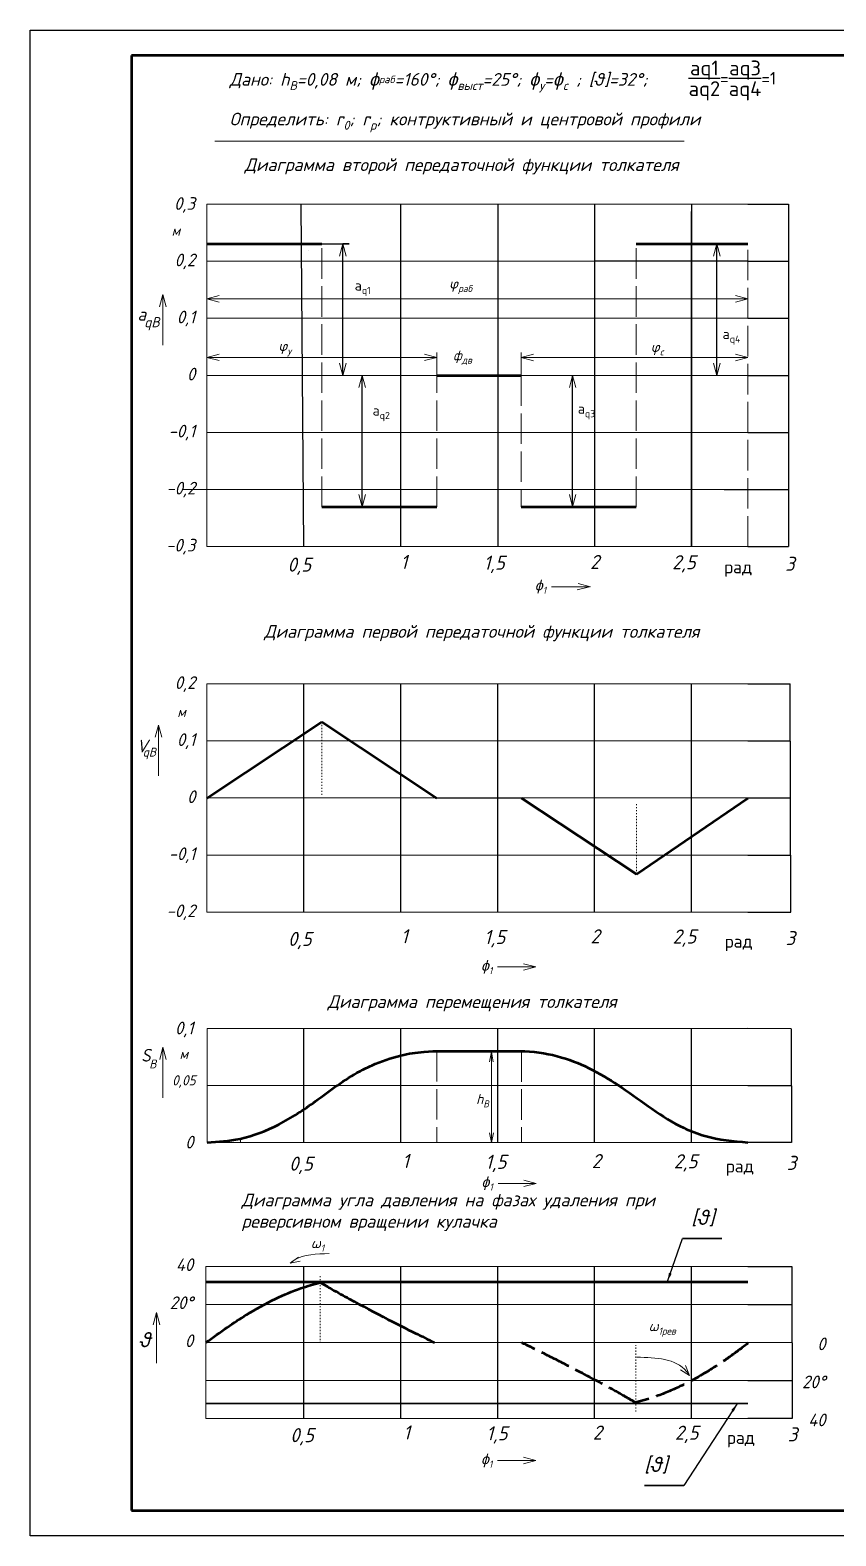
# Model space of a CAD drawing. Header units: millimetres. Extents: x -386 to 454, y -15 to 579.
# Drawn here: x -386 to -68, y -15 to 579 of the extents above; entities that cross this region are included whole.
import ezdxf
from ezdxf.enums import TextEntityAlignment as Align

# ---------------------------------------------------------------- set-up
doc = ezdxf.new("R2010")
doc.units = ezdxf.units.MM
doc.linetypes.add('ACAD_ISO02W100', pattern=[15, 12, -3])
doc.linetypes.add('ACAD_ISO03W100', pattern=[1.18, 0.47, -0.71])
for name, color, linetype, lineweight in [('Видимые тонкие (ГОСТ)', 7, 'Continuous', 35), ('Видимый контур (ГОСТ)', 7, 'Continuous', 50), ('Кромка (ГОСТ)', 7, 'Continuous', 50), ('Обозначение (ГОСТ)', 7, 'Continuous', 25), ('Эскизная геометрия (ГОСТ)', 7, 'Continuous', 50)]:
    doc.layers.add(name, color=color, linetype=linetype, lineweight=lineweight)
doc.styles.add('Обычный текст (ГОСТ)', font='GOST Common Italic.ttf')
doc.styles.add('Текстовый стиль150', font='GOST Common Italic.ttf')
doc.dimstyles.new('Диаметр (ГОСТ)$7', dxfattribs={"dimtxt": 3.5, "dimasz": 3.5, "dimexe": 1, "dimexo": 0, "dimgap": 0.5, "dimtad": 1, "dimrnd": 1e-08, "dimtxsty": 'Обычный текст (ГОСТ)', "dimblk": 'Filled-1', "dimcen": 0.09, "dimdle": 15, "dimclrd": 256, "dimclre": 256, "dimclrt": 256, "dimazin": 2, "dimtfac": 0.714286, "dimtdec": 3, "dimtmove": 0, "dimatfit": 3, "dimfxl": 1, "dimtolj": 1, "dimlwd": -1, "dimlwe": 25, "dimarcsym": 0})

# ---------------------------------------------------------------- blocks, each defined once
blk = doc.blocks.new('Рамки ГОСТ - Рамка 297x420')
at = {"layer": 'Кромка (ГОСТ)', "lineweight": 25}
for p, q in [((0, 0), (0, 297)), ((0, 297), (420, 297)), ((420, 0), (0, 0))]:
    blk.add_line(p, q, dxfattribs=at)
at = {"layer": 'Кромка (ГОСТ)'}
for p, q in [((415, 292), (20, 292)), ((20, 292), (20, 5)), ((20, 5), (415, 5))]:
    blk.add_line(p, q, dxfattribs=at)
blk = doc.blocks.new('Выноска_1')
at = {"layer": 'Эскизная геометрия (ГОСТ)', "lineweight": 30}
blk.add_line((0, 0), (2.221, 0), dxfattribs=at)
at = {"layer": 'Обозначение (ГОСТ)', "style": 'Текстовый стиль150'}
blk.add_text('[ϑ]', height=0.8567, dxfattribs=at).set_placement((0.5, 0.5), align=Align.BOTTOM_LEFT)
blk = doc.blocks.new('Filled-1')
at = {"color": 0}
for p, q in [((0, 0), (-1, 0.14)), ((-1, 0.14), (-1, -0.14)), ((-1, 0), (0, 0)), ((-1, -0.14), (0, 0))]:
    blk.add_line(p, q, dxfattribs=at)
at = {"color": 0, "flags": 128}
blk.add_lwpolyline([(-1, -0.14), (0, 0), (-1, 0.14), (-1, -0.14)], dxfattribs=at)
at = {"color": 0}
blk.add_solid([(-1, -0.14), (0, 0), (-1, 0.14), (-1, -0.14)], dxfattribs=at)
blk = doc.blocks.new('Выноска_2')
at = {"layer": 'Эскизная геометрия (ГОСТ)', "lineweight": 30}
blk.add_line((0, 0), (-2.221, 0), dxfattribs=at)
at = {"layer": 'Обозначение (ГОСТ)', "style": 'Текстовый стиль150'}
blk.add_text('[ϑ]', height=0.8567, dxfattribs=at).set_placement((-2.221, 0.5), align=Align.BOTTOM_LEFT)

msp = doc.modelspace()

# ---------------------------------------------------------------- linework, layer by layer
at = {"color": 0, "lineweight": 50}
for p, q in [((-316.36, 495.1), (-271.02, 495.1)), ((-147.02, 495.1), (-103.02, 495.1)), ((-225.69, 443.22), (-192.36, 443.22)), ((-271.02, 391.35), (-225.69, 391.35)), ((-192.36, 391.35), (-147.02, 391.35)), ((-316.31, 276.49), (-270.97, 306.49)), ((-270.97, 306.49), (-225.64, 276.49)), ((-192.31, 276.49), (-146.97, 246.5)), ((-146.97, 246.5), (-103.02, 276.47))]:
    msp.add_line(p, q, dxfattribs=at)
at = {"color": 0, "linetype": 'ACAD_ISO02W100', "lineweight": 13}
for p, q in [((-271.02, 391.35), (-271.02, 495.1)), ((-103.02, 375.72), (-103.02, 495.1))]:
    msp.add_line(p, q, dxfattribs=at)
at = {"color": 0, "lineweight": 13}
for p, q in [((-276.29, 492.5), (-276.29, 492.5)), ((-225.64, 276.49), (-192.31, 276.49))]:
    msp.add_line(p, q, dxfattribs=at)
at = {"color": 0, "linetype": 'ACAD_ISO03W100', "lineweight": 13}
for p, q in [((-270.97, 306.49), (-270.97, 277.69)), ((-146.97, 246.5), (-146.97, 274.62)), ((-271.65, 87.89), (-271.65, 61.64)), ((-147.25, 34.46), (-147.25, 60.71))]:
    msp.add_line(p, q, dxfattribs=at)
at = {"color": 0, "lineweight": 13}
msp.add_circle((-316.27, 140.53), 4.263256414560601e-14, dxfattribs=at)
at = {"layer": 'Видимые тонкие (ГОСТ)', "color": 0, "lineweight": 13}
for p, q in [((-313.22, 535.58), (-128.16, 535.58)), ((-316.36, 375.72), (-316.36, 510.72)), ((-103.02, 510.72), (-316.36, 510.72)), ((-103.02, 488.22), (-316.36, 488.22)), ((-316.36, 488.22), (-316.36, 398.22)), ((-103.02, 465.72), (-316.36, 465.72)), ((-316.36, 465.72), (-316.36, 420.72)), ((-316.36, 443.22), (-103.02, 443.22)), ((-316.36, 420.72), (-103.02, 420.72)), ((-325.68, 398.22), (-112.35, 398.22)), ((-316.36, 375.72), (-103.02, 375.72)), ((-316.31, 231.49), (-316.31, 321.49)), ((-316.31, 321.49), (-316.31, 231.5)), ((-103.02, 321.49), (-316.31, 321.49)), ((-316.31, 298.99), (-316.31, 253.99)), ((-103.02, 298.99), (-316.31, 298.99)), ((-316.31, 276.5), (-103.02, 276.5)), ((-316.31, 253.99), (-103.02, 253.99)), ((-316.31, 231.5), (-103.02, 231.5)), ((-103.02, 185.53), (-316.27, 185.53)), ((-316.27, 140.53), (-316.27, 185.53)), ((-316.27, 140.53), (-103.02, 140.53)), ((-103.02, 91.68), (-316.73, 91.68)), ((-316.73, 91.68), (-316.73, 31.68)), ((-316.73, 31.68), (-316.73, 91.68)), ((-103.02, 76.68), (-316.73, 76.68)), ((-316.73, 46.68), (-103.02, 46.68)), ((-316.73, 31.68), (-103.02, 31.68))]:
    msp.add_line(p, q, dxfattribs=at)
at = {"layer": 'Видимый контур (ГОСТ)', "color": 0, "lineweight": 50}
msp.add_line((-316.73, 85.68), (-103.02, 85.68), dxfattribs=at)
at = {"layer": 'Видимый контур (ГОСТ)', "color": 0, "lineweight": 30}
msp.add_line((-103.02, 37.68), (-316.73, 37.68), dxfattribs=at)
at = {"layer": 'Эскизная геометрия (ГОСТ)', "lineweight": -2}
for p, q in [((-278.13, 375.72), (-279.11, 510.72)), ((-239.91, 375.72), (-239.91, 510.72)), ((-239.91, 375.72), (-239.91, 510.72)), ((-201.68, 510.72), (-201.68, 375.72)), ((-163.46, 510.72), (-163.46, 375.72)), ((-125.24, 510.72), (-125.24, 375.72)), ((-125.24, 375.72), (-125.24, 507.82)), ((-103.02, 510.72), (-87.01, 510.72)), ((-87.01, 510.72), (-87.01, 375.72)), ((-271.02, 495.1), (-260.28, 495.1)), ((-260.28, 495.1), (-262.77, 495.1)), ((-262.77, 443.22), (-262.77, 495.1)), ((-260.28, 495.1), (-260.28, 495.1)), ((-115.22, 443.21), (-115.22, 495.08)), ((-103.02, 488.22), (-163.46, 488.22)), ((-103.02, 488.22), (-87.01, 488.22)), ((-103.02, 465.72), (-87.01, 465.72)), ((-255.14, 391.34), (-255.14, 443.21)), ((-172.13, 391.35), (-172.13, 443.22)), ((-103.02, 443.22), (-87.01, 443.22)), ((-103.02, 420.72), (-87.01, 420.72)), ((-112.35, 398.22), (-103.02, 398.22)), ((-103.02, 398.22), (-87.01, 398.22)), ((-103.02, 375.72), (-87.01, 375.72)), ((-278.13, 231.5), (-278.13, 321.49)), ((-239.91, 231.49), (-239.91, 321.49)), ((-201.68, 231.5), (-201.68, 321.49)), ((-163.46, 231.49), (-163.46, 321.49)), ((-125.24, 231.49), (-125.24, 321.49)), ((-103.02, 321.49), (-86.38, 321.49)), ((-86.09, 231.5), (-86.38, 321.49)), ((-103.02, 298.99), (-86.31, 298.99)), ((-103.02, 276.5), (-86.23, 276.5)), ((-103.02, 253.99), (-86.16, 253.99)), ((-103.02, 231.49), (-86.09, 231.5)), ((-278.13, 140.53), (-278.13, 185.53)), ((-239.91, 140.53), (-239.91, 185.53)), ((-201.68, 140.53), (-201.68, 185.53)), ((-163.46, 140.53), (-163.46, 185.53)), ((-125.24, 140.53), (-125.24, 185.53)), ((-85.96, 185.42), (-103.02, 185.53)), ((-85.96, 185.42), (-85.84, 140.53)), ((-103.02, 163.03), (-85.9, 163.03)), ((-85.84, 140.53), (-103.02, 140.53)), ((-278.13, 31.68), (-278.13, 91.68)), ((-239.91, 31.68), (-239.91, 91.68)), ((-201.68, 31.68), (-201.68, 91.68)), ((-163.46, 31.68), (-163.46, 91.68)), ((-125.24, 31.68), (-125.24, 91.68)), ((-103.02, 91.68), (-85.7, 91.68)), ((-85.7, 91.68), (-85.54, 31.68)), ((-103.02, 76.68), (-85.66, 76.68)), ((-85.62, 61.53), (-103.02, 61.66)), ((-103.02, 46.68), (-85.58, 46.68)), ((-85.54, 31.68), (-103.02, 31.68))]:
    msp.add_line(p, q, dxfattribs=at)
at = {"layer": 'Эскизная геометрия (ГОСТ)', "color": 0, "lineweight": 13}
for p, q in [((-262.77, 495.1), (-264.06, 490.27)), ((-262.77, 495.1), (-261.47, 490.27)), ((-115.22, 495.08), (-116.52, 490.25)), ((-115.22, 495.08), (-113.93, 490.25)), ((-333.68, 475.11), (-334.98, 470.28)), ((-333.68, 455.11), (-333.68, 475.11)), ((-333.68, 475.11), (-332.39, 470.28)), ((-316.36, 473.45), (-311.53, 474.74)), ((-316.36, 473.45), (-103.02, 473.45)), ((-316.36, 473.45), (-311.53, 472.15)), ((-103.02, 473.45), (-107.85, 474.74)), ((-103.02, 473.45), (-107.85, 472.15)), ((-316.36, 450.31), (-311.53, 451.61)), ((-225.69, 450.31), (-230.52, 451.61)), ((-225.69, 443.22), (-225.69, 452.22)), ((-192.36, 443.22), (-192.36, 452.22)), ((-192.36, 450.24), (-187.53, 451.54)), ((-103.02, 450.24), (-107.85, 451.54)), ((-316.36, 450.31), (-225.69, 450.31)), ((-316.36, 450.31), (-311.53, 449.02)), ((-262.77, 443.22), (-264.06, 448.05)), ((-262.77, 443.22), (-261.47, 448.05)), ((-225.69, 450.31), (-230.52, 449.02)), ((-103.02, 450.24), (-192.36, 450.24)), ((-192.36, 450.24), (-187.53, 448.95)), ((-115.22, 443.21), (-116.52, 448.04)), ((-115.22, 443.21), (-113.93, 448.04)), ((-103.02, 450.24), (-107.85, 448.95)), ((-255.14, 443.21), (-256.44, 438.38)), ((-255.14, 443.21), (-253.85, 438.38)), ((-172.13, 443.22), (-173.42, 438.39)), ((-172.13, 443.22), (-170.84, 438.39)), ((-255.14, 391.34), (-256.44, 396.17)), ((-255.14, 391.34), (-253.85, 396.17)), ((-172.13, 391.35), (-173.42, 396.17)), ((-172.13, 391.35), (-170.84, 396.17)), ((-180.49, 359.86), (-165.49, 359.86)), ((-165.49, 359.86), (-170.32, 358.57)), ((-165.12, 359.76), (-169.95, 361.06)), ((-289.7, 321.49), (-276.37, 321.49)), ((-263.04, 321.49), (-249.71, 321.49)), ((-236.38, 321.49), (-223.05, 321.49)), ((-209.72, 321.49), (-196.39, 321.49)), ((-183.06, 321.49), (-169.73, 321.49)), ((-156.4, 321.49), (-143.07, 321.49)), ((-129.74, 321.49), (-116.41, 321.49)), ((-335.44, 305.26), (-336.73, 300.43)), ((-335.44, 285.26), (-335.44, 305.26)), ((-335.44, 305.26), (-334.14, 300.43)), ((-303.03, 231.49), (-289.7, 231.49)), ((-276.37, 231.49), (-263.04, 231.49)), ((-249.71, 231.49), (-236.38, 231.49)), ((-223.05, 231.49), (-209.72, 231.49)), ((-196.39, 231.49), (-183.06, 231.49)), ((-169.73, 231.49), (-156.4, 231.49)), ((-143.07, 231.49), (-129.74, 231.49)), ((-201.69, 209.83), (-186.69, 209.83)), ((-186.69, 209.83), (-191.52, 211.12)), ((-186.69, 209.83), (-191.52, 208.53)), ((-333.65, 178.23), (-334.94, 173.4)), ((-333.65, 158.23), (-333.65, 178.23)), ((-333.65, 178.23), (-332.35, 173.4)), ((-204.17, 176.31), (-204.85, 172.37)), ((-204.07, 140.53), (-204.17, 176.31)), ((-204.17, 176.31), (-203.46, 172.38)), ((-316.27, 163.03), (-103.02, 163.03)), ((-204.07, 140.53), (-204.87, 144.45)), ((-204.07, 140.53), (-203.31, 144.45)), ((-303.03, 141.49), (-303.03, 140.53)), ((-186.5, 124.48), (-191.33, 125.77)), ((-201.5, 124.48), (-186.5, 124.48)), ((-186.5, 124.48), (-191.33, 123.19)), ((-283.54, 93.04), (-280.28, 95.36)), ((-283.54, 93.04), (-279.6, 93.77)), ((-336.23, 73.51), (-337.52, 68.68)), ((-336.23, 53.51), (-336.23, 73.51)), ((-336.23, 73.51), (-334.93, 68.68)), ((-103.02, 61.66), (-316.73, 61.66)), ((-125.99, 48.64), (-129.62, 50.95)), ((-125.99, 48.64), (-127.58, 52.66)), ((-201.69, 15.16), (-186.69, 15.16)), ((-186.69, 15.16), (-191.52, 16.45)), ((-186.69, 15.16), (-191.52, 13.86))]:
    msp.add_line(p, q, dxfattribs=at)
at = {"layer": 'Эскизная геометрия (ГОСТ)', "color": 0, "linetype": 'ACAD_ISO02W100', "lineweight": 13}
for p, q in [((-147.02, 391.35), (-147.02, 495.1)), ((-225.69, 391.35), (-225.69, 443.22)), ((-192.36, 443.22), (-192.36, 391.35)), ((-225.64, 176.61), (-225.64, 140.53)), ((-192.31, 176.59), (-192.31, 140.53))]:
    msp.add_line(p, q, dxfattribs=at)
at = {"layer": 'Эскизная геометрия (ГОСТ)', "color": 0, "lineweight": -2}
msp.add_line((-204.07, 140.53), (-204.07, 140.53), dxfattribs=at)
at = {"layer": 'Эскизная геометрия (ГОСТ)', "color": 0, "lineweight": 50}
for points in [[(-316.26, 140.59), (-303.28, 142.09), (-288, 147.7), (-273.48, 156.86), (-255.91, 168.78), (-251.33, 171), (-239.87, 174.95), (-230.7, 176.38), (-216.95, 176.59), (-206.36, 176.59), (-197.09, 176.59), (-190.98, 176.56), (-176.46, 174.19), (-152.78, 162.28), (-128.33, 146.37), (-119.93, 143.2), (-103.02, 140.59)], [(-316.73, 61.66), (-308.33, 67.63), (-300.69, 72.65), (-289.23, 78.96), (-279.3, 83.08), (-271.66, 85.39)], [(-271.66, 85.39), (-267.08, 82.76), (-260.2, 78.92), (-244.93, 70.83), (-234.23, 65.41), (-226.63, 61.68)]]:
    msp.add_spline(points, degree=3, dxfattribs=at)
at = {"layer": 'Эскизная геометрия (ГОСТ)', "color": 0, "lineweight": 13}
for points in [[(-268.07, 96.75), (-281.98, 94.12), (-283.54, 93.04)], [(-146.84, 55.89), (-127.2, 50.3), (-125.99, 48.64)]]:
    msp.add_spline(points, degree=3, dxfattribs=at)
at = {"layer": 'Эскизная геометрия (ГОСТ)', "color": 0, "linetype": 'ACAD_ISO02W100', "lineweight": 50}
for points in [[(-147.27, 37.98), (-151.86, 40.61), (-158.73, 44.45), (-174.01, 52.54), (-184.7, 57.96), (-192.31, 61.68)], [(-103.02, 61.38), (-110.6, 55.74), (-118.24, 50.71), (-129.7, 44.41), (-139.63, 40.29), (-147.27, 37.98)]]:
    msp.add_spline(points, degree=3, dxfattribs=at)

# ---------------------------------------------------------------- block references
at = {"color": 0, "lineweight": 13}
for name, p, xscale, yscale, zscale in [('Рамки ГОСТ - Рамка 297x420', (-386.04, -14.59), 2, 2, 2), ('Выноска_1', (-128.81, 102.78), 6.99999988079071, 6.99999988079071, 6.99999988079071), ('Выноска_2', (-128.3, 5.3), 6.99999988079071, 6.99999988079071, 6.99999988079071)]:
    msp.add_blockref(name, p, dxfattribs=dict(at, xscale=xscale, yscale=yscale, zscale=zscale))

# ---------------------------------------------------------------- texts
at = {"color": 0, "lineweight": 13, "style": 'Обычный текст (ГОСТ)'}
for s, insert, char_height, width, attachment_point, line_spacing_factor in [('\\A1;{\\fISOCPEUR|b0|i1|c204|p34;\\H0.71429x;Дано: h\\H0.7x;\\S^ B;\\H1.4286x;=0,0\\fISOCPEUR|b0|i1|c0|p34;8\\fISOCPEUR|b0|i1|c204|p34; м; \\fISOCPEUR|b0|i1|c0|p34;ϕ\\fISOCPEUR|b0|i1|c204|p34;\\H0.6x;раб\\H1.6667x;=160°; \\fISOCPEUR|b0|i1|c0|p34;ϕ\\fISOCPEUR|b0|i1|c204|p34;\\H0.7x;\\S^ выст;\\H1.4286x;=25°; \\fISOCPEUR|b0|i1|c0|p34;ϕ\\fISOCPEUR|b0|i1|c204|p34;\\H0.69997x;\\S^ у;\\H1.4286x;=\\fISOCPEUR|b0|i1|c0|p34;ϕ\\fISOCPEUR|b0|i1|c204|p34;\\H0.69997x;\\S^ c;\\H1.4287x; \\H0.99998x;; [\\fISOCPEUR|b0|i1|c0|p34;ϑ\\fISOCPEUR|b0|i1|c204|p34;]=3\\fISOCPEUR|b0|i1|c0|p34;2\\fISOCPEUR|b0|i1|c204|p34;°\\fISOCPEUR|b0|i1|c0|p34;;\\fISOCPEUR|b0|i1|c204|p34;\\P \\PОпределить: r\\H0.69997x;\\S^ 0;\\H1.4287x;; r\\H0.69996x;\\S^ p;\\H1.4287x;; контруктивный и центровой профили}', (-307.38, 562.48), 7, 211.1603, 1, 0.936375), ('0,2\\P0,1\\P0\\P-0,1\\P-0,2\\P-0,3', (-320.92, 491.24), 5, 18.6443, 3, 2.7), ('0,5', (-284.54, 371.34), 5.555, 23.8286, 1, 2.7), ('1', (-239.98, 372.4), 5.55, 23.8286, 1, 2.7), ('1,5', (-207.2, 372.09), 5.555, 23.8286, 1, 2.7), ('2', (-165.24, 372.36), 5.55, 23.8286, 1, 2.7), ('2,5', (-132.87, 372.28), 5.555, 23.8286, 1, 2.7), ('3', (-88.32, 371.65), 5.55, 23.8286, 1, 2.7), ('0,2\\P0,1\\P0\\P-0,1\\P-0,2', (-320.87, 324.51), 5, 18.6443, 3, 2.7), ('0,5', (-284.34, 223.69), 5.555, 23.8286, 1, 2.7), ('1', (-239.78, 224.74), 5.55, 23.8286, 1, 2.7), ('1,5', (-207.01, 224.43), 5.555, 23.8286, 1, 2.7), ('2', (-165.05, 224.7), 5.55, 23.8286, 1, 2.7), ('2,5', (-132.68, 224.63), 5.555, 23.8286, 1, 2.7), ('3', (-88.13, 223.99), 5.55, 23.8286, 1, 2.7), ('0,1\\P\\P0', (-321.62, 188.26), 5, 18.6443, 3, 2.7), ('0,5', (-283.88, 135.02), 5.555, 23.8286, 1, 2.7), ('1', (-239.32, 136.07), 5.55, 23.8286, 1, 2.7), ('1,5', (-206.54, 135.76), 5.555, 23.8286, 1, 2.7), ('2', (-164.58, 136.03), 5.55, 23.8286, 1, 2.7), ('2,5', (-132.21, 135.96), 5.555, 23.8286, 1, 2.7), ('3', (-87.66, 135.32), 5.55, 23.8286, 1, 2.7), ('{\\fISOCPEUR|b0|i1|c204|p34;Диаграмма угла давления на фазах удаления при реверсивном вращении кулачка}', (-302.67, 120.42), 5, 162.6854, 1, 1.011285), ('40\\P20°\\P0', (-321.74, 94.89), 5, 18.6443, 3, 1.8), ('0\\P20°\\P40', (-72.39, 63.65), 5, 18.6443, 3, 1.8), ('0,5', (-283.46, 27.93), 5.555, 23.8286, 1, 2.7), ('1', (-238.9, 28.98), 5.55, 23.8286, 1, 2.7), ('1,5', (-206.12, 28.68), 5.555, 23.8286, 1, 2.7), ('2', (-164.16, 28.95), 5.55, 23.8286, 1, 2.7), ('2,5', (-131.79, 28.87), 5.555, 23.8286, 1, 2.7), ('3', (-87.24, 28.24), 5.55, 23.8286, 1, 2.7)]:
    msp.add_mtext(s, dxfattribs=dict(at, insert=insert, char_height=char_height, width=width, attachment_point=attachment_point, line_spacing_factor=line_spacing_factor))
for s, insert, char_height, width, attachment_point in [('{\\fISOCPEUR|b0|i1|c204|p34;Диаграмма второй передаточной функции толкателя}', (-301.47, 528.82), 5.0001, 219.946, 1), ('\\A1;ϕ{\\H0.7x;\\S^ 1;}', (-187.06, 362.38), 4, 33.9011, 1), ('{\\fISOCPEUR|b0|i1|c204|p34;Диаграмма первой передаточной функции толкателя}', (-293.76, 344.69), 5, 219.946, 1), ('V  ', (-344.03, 299.49), 5, 20.488, 1), ('\\A1;ϕ{\\H0.7x;\\S^ 1;}', (-208.26, 212.35), 4, 33.9011, 1), ('{\\fISOCPEUR|b0|i1|c204|p34;Диаграмма перемещения толкателя}', (-268.73, 198.68), 5, 219.946, 1), ('S  ', (-342.28, 177.52), 5, 20.488, 1), ('\\A1;ϕ{\\H0.7x;\\S^ 1;}', (-208.08, 127), 4, 33.9011, 1), ('ϑ', (-338.45, 65.81), 6, 20.488, 3), ('\\A1;ϕ{\\H0.7x;\\S^ 1;}', (-208.26, 17.68), 4, 33.9011, 1)]:
    msp.add_mtext(s, dxfattribs=dict(at, insert=insert, char_height=char_height, width=width, attachment_point=attachment_point))
at = {"color": 0, "lineweight": 13, "insert": (-329.27, 513.51), "char_height": 5, "width": 10.5, "attachment_point": 1}
msp.add_mtext('{\\fGOST Common|b0|i1|c204|p34;0,3}', dxfattribs=at)
at = {"color": 0, "lineweight": 13, "insert": (-341.05, 466.2), "char_height": 4, "attachment_point": 1, "style": 'Обычный текст (ГОСТ)'}
msp.add_mtext('qB', dxfattribs=at)
at = {"layer": 'Обозначение (ГОСТ)', "color": 0, "lineweight": 13, "insert": (-343.7, 469.82), "char_height": 3.5, "width": 20.488, "attachment_point": 1, "style": 'Обычный текст (ГОСТ)'}
msp.add_mtext('{\\H1.4286x;a }    ', dxfattribs=at)
at = {"layer": 'Обозначение (ГОСТ)', "color": 0, "lineweight": 13, "char_height": 3.5, "attachment_point": 1, "style": 'Обычный текст (ГОСТ)'}
for s, insert in [('qB', (-341.67, 296.34)), ('B', (-339.06, 173.33))]:
    msp.add_mtext(s, dxfattribs=dict(at, insert=insert))
at = {"layer": 'Эскизная геометрия (ГОСТ)', "lineweight": -2, "attachment_point": 1}
for s, width, insert, char_height in [('\\A1;{\\fISOCPEUR|b0|i0|c0|p34;\\H1.1665x;\\Saq1/aq2;\\H0.85723x;=\\H1.1665x;\\Saq3/aq4;\\H0.85723x;=1}', 35.518, (-126.39, 567.41), 5), ('\\A1;{\\fISOCPEUR|b0|i0|c204|p34;a\\H0.7x;\\S^ q1;}', 12.0471, (-258.06, 480.67), 4), ('\\A1;{\\fISOCPEUR|b0|i0|c204|p34;a\\fISOCPEUR|b0|i0|c0|p34;\\H0.7x;\\S^ q4;}', 12.0471, (-112.99, 461.5), 4), ('\\A1;{\\fISOCPEUR|b0|i0|c204|p34;a\\fISOCPEUR|b0|i0|c0|p34;\\H0.7x;\\S^ q2;}', 12.0471, (-251.01, 431.35), 4), ('\\A1;{\\fISOCPEUR|b0|i0|c204|p34;a\\fISOCPEUR|b0|i0|c0|p34;\\H0.7x;\\S^ q3;}', 12.0471, (-170.1, 432.07), 4), ('{\\fISOCPEUR|b0|i0|c204|p34;рад}', 22.7078, (-112.35, 370.09), 5), ('{\\fISOCPEUR|b0|i0|c204|p34;рад}', 22.7078, (-112.15, 222.43), 5), ('{\\fISOCPEUR|b0|i0|c204|p34;рад}', 22.7078, (-111.69, 133.76), 5), ('{\\fISOCPEUR|b0|i0|c204|p34;рад}', 22.7078, (-111.27, 26.68), 5)]:
    msp.add_mtext_dynamic_manual_height_columns(s, width=width, gutter_width=20, heights=[0], dxfattribs=dict(at, insert=insert, char_height=char_height))
at = {"layer": 'Эскизная геометрия (ГОСТ)', "color": 0, "lineweight": 13, "insert": (-330.24, 502.3), "char_height": 4, "attachment_point": 1}
msp.add_mtext_dynamic_manual_height_columns('{\\fGOST Common|b0|i1|c204|p34;м}', width=13.2537, gutter_width=20, heights=[0], dxfattribs=at)
at = {"layer": 'Эскизная геометрия (ГОСТ)', "color": 0, "lineweight": 13, "char_height": 4, "attachment_point": 1, "style": 'Обычный текст (ГОСТ)'}
for s, width, insert in [('\\A1;φ{\\H0.7x;\\S^ раб;}', 15.7334, (-220.87, 481.42)), ('\\A1;φ{\\H0.7x;\\S^ у;}', 15.7334, (-288.2, 456.81)), ('\\A1;ф{\\H0.7x;\\S^ дв;}', 20.645, (-219.22, 453.15)), ('\\A1;φ{\\H0.7x;\\S^ c;}', 15.7334, (-141.37, 456.42)), ('м', 6.7014, (-328.01, 312.47)), ('м', 9.197, (-327.12, 177.53)), ('0,05', 10.4888, (-330.07, 167.13)), ('\\A1;h{\\H0.7x;\\S^ B;}', 13.052, (-210.17, 159.77)), ('\\A1;ω{\\H0.7x;\\S^ 1;}', 8.3716, (-275.31, 102.91)), ('\\A1;ω{\\H0.7x;\\S^ 1;\\S^ рев;}', 8.3716, (-142.13, 70.16))]:
    msp.add_mtext_dynamic_manual_height_columns(s, width=width, gutter_width=20, heights=[0], dxfattribs=dict(at, insert=insert))

# ---------------------------------------------------------------- leaders
at = {"layer": 'Обозначение (ГОСТ)', "color": 0, "lineweight": 13}
for points in [[(-134.76, 85.71), (-128.81, 102.78)], [(-107.12, 37.7), (-128.3, 5.3)]]:
    msp.add_leader(points, dimstyle='Диаметр (ГОСТ)$7', override={"dimtad": 0}, dxfattribs=at)

doc.saveas('drawing.dxf')
